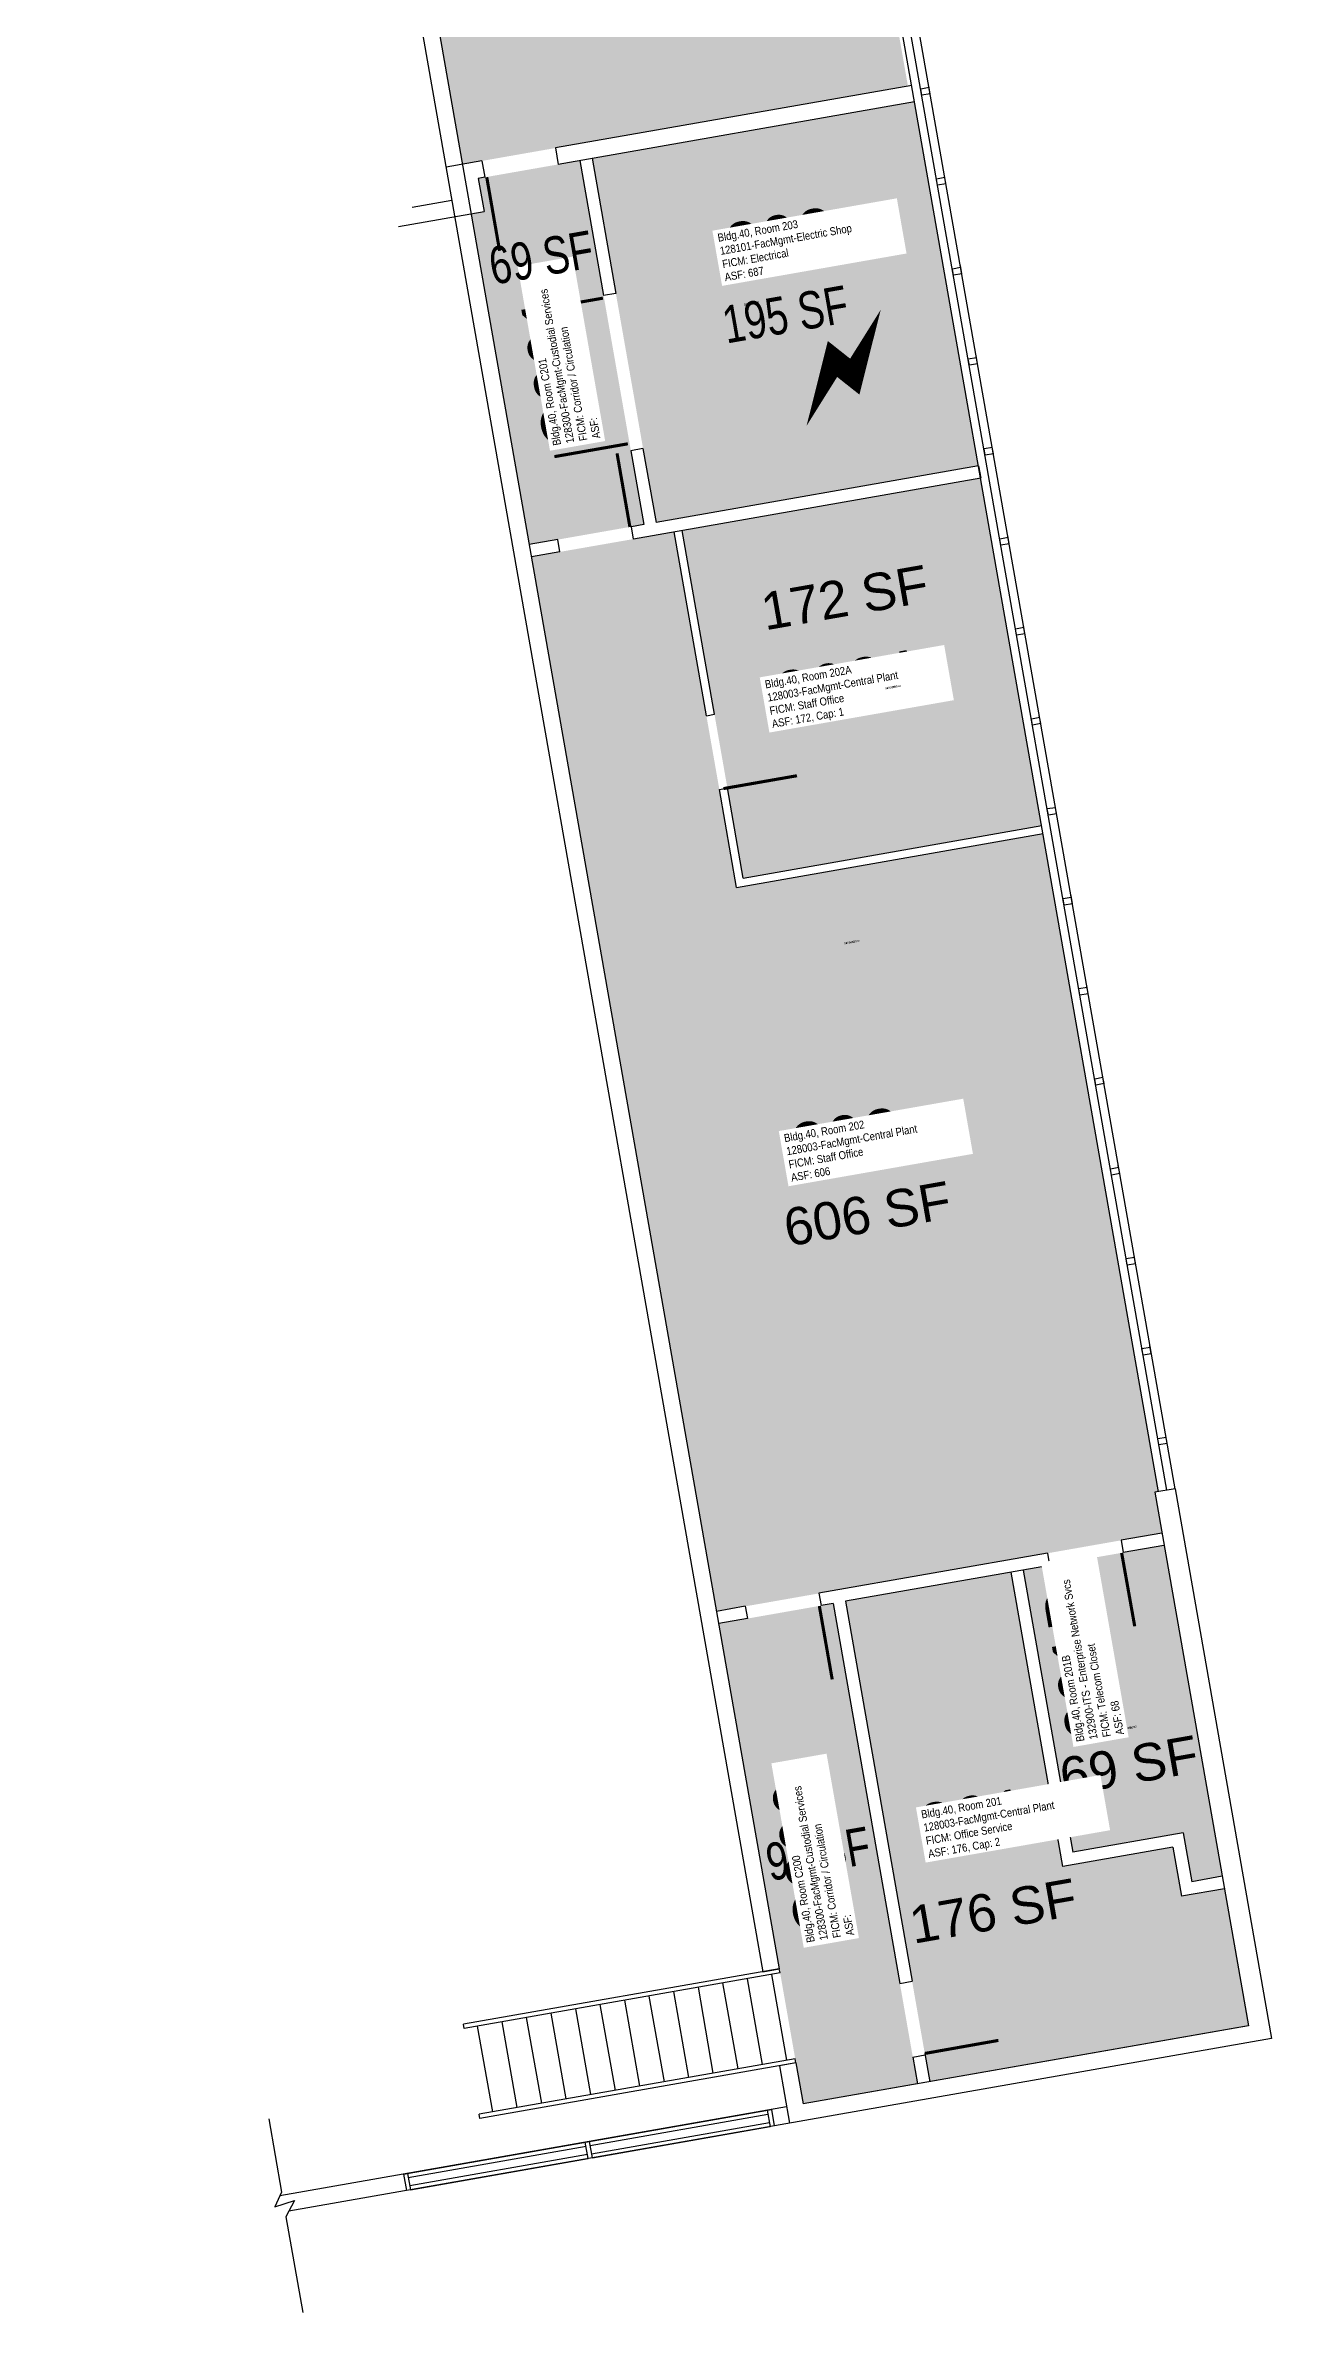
# Model space of a CAD drawing. Header units: inches. Extents: x 69212501 to 69214136, y 27667707 to 27670273.
# Drawn here: x 69213545 to 69214136, y 27668098 to 27669191 of the extents above; entities that cross this region are included whole.
import ezdxf
from ezdxf.enums import TextEntityAlignment as Align

# ---------------------------------------------------------------- set-up
doc = ezdxf.new("R2010")
doc.units = ezdxf.units.IN
doc.header["$LTSCALE"] = 10
doc.header["$MEASUREMENT"] = 0
doc.layers.get('0').update_dxf_attribs({"linetype": 'CONTINUOUS'})
for name, color, linetype in [('A-DOOR', 2, 'CONTINUOUS'), ('A-FLOR', 3, 'CONTINUOUS'), ('A-GLAZ', 1, 'CONTINUOUS'), ('A-IDEN-ICON', 4, 'CONTINUOUS'), ('A-IDEN-RNUM', 7, 'CONTINUOUS'), ('A-IDEN-SNUM', 4, 'CONTINUOUS'), ('A-IDEN-VNUM', 4, 'CONTINUOUS'), ('A-WALL', 5, 'CONTINUOUS'), ('AREA-TEXT', 3, 'CONTINUOUS'), ('Rooms-Category-Color', 7, 'CONTINUOUS'), ('Rooms-College-Color', 7, 'CONTINUOUS'), ('Rooms-Department-Color', 7, 'CONTINUOUS'), ('Rooms-Division-Color', 7, 'CONTINUOUS'), ('Rooms-Information', 7, 'CONTINUOUS')]:
    doc.layers.add(name, color=color, linetype=linetype)
doc.styles.add('CP_AREA', font='arial.ttf', dxfattribs={"height": 15})
doc.styles.add('CP_ROOMSNUMBER', font='arial.ttf', dxfattribs={"height": 1})
doc.styles.add('CP_ROOMVNUMBER', font='arial.ttf', dxfattribs={"width": 0.85, "height": 0.075})

# ---------------------------------------------------------------- blocks, each defined once
blk = doc.blocks.new('CPELECT')
at = {"color": 0, "linetype": 'ByBlock'}
blk.add_lwpolyline([(0.0623, 0.0629, 0, 0.03, 0), (0.0105, -0.0168, 0.03, 0.03, 0), (-0.0105, 0.0068, 0.03, 0, 0), (-0.0623, -0.0729, 0.03, 0, 0)], format="xyseb", dxfattribs=at)

msp = doc.modelspace()

# ---------------------------------------------------------------- hatches: boundary and pattern name
at = {"layer": 'Rooms-Category-Color', "true_color": 0xadadad}
for points in [[(69213555.5, 27670222.2), (69213770.1, 27670259.9), (69213961.2, 27669171.6), (69213746.5, 27669133.9)], [(69213809, 27669136.8), (69213839.8, 27668961.3), (69213995.2, 27668988.6), (69213964.4, 27669164.1)], [(69213756.9, 27669111.2), (69213750.7, 27669110.1), (69213778.7, 27668950.6), (69213833.9, 27668960.3), (69213803.1, 27669135.7), (69213754.1, 27669127.1)], [(69214112.7, 27668308.7), (69214084.6, 27668468.2), (69214016.8, 27668456.3), (69214040.6, 27668320.4), (69214093.8, 27668329.7), (69214098, 27668306.1)], [(69213870, 27668430.5), (69213910.7, 27668199), (69213965.8, 27668208.7), (69213925.2, 27668440.2)]]:
    msp.add_hatch(color=253, dxfattribs=at).paths.add_polyline_path(points)
at = {"layer": 'Rooms-Category-Color', "true_color": 0xfa9ba3}
for points in [[(69213852.4, 27668957.4), (69213881.8, 27668789.9), (69214025.7, 27668815.2), (69213996.3, 27668982.7)], [(69213878.6, 27668785.4), (69213848.5, 27668956.7), (69213793.5, 27668947.1), (69213779.7, 27668944.7), (69213869, 27668436.4), (69214083.6, 27668474.1), (69214080.2, 27668493.8), (69214082, 27668494.1), (69214026.4, 27668811.3)], [(69213971.7, 27668209.7), (69214114.2, 27668234.7), (69214125.3, 27668236.7), (69214113.7, 27668302.7), (69214093.1, 27668299.1), (69214088.9, 27668322.8), (69214035.8, 27668313.4), (69214010.9, 27668455.3), (69213931.1, 27668441.3)]]:
    msp.add_hatch(color=241, dxfattribs=at).paths.add_polyline_path(points)
at = {"layer": 'Rooms-College-Color', "true_color": 0xadadad}
for points in [[(69213555.5, 27670222.2), (69213770.1, 27670259.9), (69213961.2, 27669171.6), (69213746.5, 27669133.9)], [(69213756.9, 27669111.2), (69213750.7, 27669110.1), (69213778.7, 27668950.6), (69213833.9, 27668960.3), (69213803.1, 27669135.7), (69213754.1, 27669127.1)], [(69213870, 27668430.5), (69213910.7, 27668199), (69213965.8, 27668208.7), (69213925.2, 27668440.2)]]:
    msp.add_hatch(color=253, dxfattribs=at).paths.add_polyline_path(points)
at = {"layer": 'Rooms-College-Color', "true_color": 0x80bc67}
for points in [[(69213809, 27669136.8), (69213839.8, 27668961.3), (69213995.2, 27668988.6), (69213964.4, 27669164.1)], [(69213852.4, 27668957.4), (69213881.8, 27668789.9), (69214025.7, 27668815.2), (69213996.3, 27668982.7)], [(69213878.6, 27668785.4), (69213848.5, 27668956.7), (69213793.5, 27668947.1), (69213779.7, 27668944.7), (69213869, 27668436.4), (69214083.6, 27668474.1), (69214080.2, 27668493.8), (69214082, 27668494.1), (69214026.4, 27668811.3)], [(69214112.7, 27668308.7), (69214084.6, 27668468.2), (69214016.8, 27668456.3), (69214040.6, 27668320.4), (69214093.8, 27668329.7), (69214098, 27668306.1)], [(69213971.7, 27668209.7), (69214114.2, 27668234.7), (69214125.3, 27668236.7), (69214113.7, 27668302.7), (69214093.1, 27668299.1), (69214088.9, 27668322.8), (69214035.8, 27668313.4), (69214010.9, 27668455.3), (69213931.1, 27668441.3)]]:
    msp.add_hatch(color=83, dxfattribs=at).paths.add_polyline_path(points)
at = {"layer": 'Rooms-Department-Color', "true_color": 0xacacac}
for points in [[(69213555.5, 27670222.2), (69213770.1, 27670259.9), (69213961.2, 27669171.6), (69213746.5, 27669133.9)], [(69213809, 27669136.8), (69213839.8, 27668961.3), (69213995.2, 27668988.6), (69213964.4, 27669164.1)], [(69213756.9, 27669111.2), (69213750.7, 27669110.1), (69213778.7, 27668950.6), (69213833.9, 27668960.3), (69213803.1, 27669135.7), (69213754.1, 27669127.1)], [(69214112.7, 27668308.7), (69214084.6, 27668468.2), (69214016.8, 27668456.3), (69214040.6, 27668320.4), (69214093.8, 27668329.7), (69214098, 27668306.1)], [(69213870, 27668430.5), (69213910.7, 27668199), (69213965.8, 27668208.7), (69213925.2, 27668440.2)]]:
    msp.add_hatch(color=253, dxfattribs=at).paths.add_polyline_path(points)
at = {"layer": 'Rooms-Department-Color', "true_color": 0x80bc67}
for points in [[(69213852.4, 27668957.4), (69213881.8, 27668789.9), (69214025.7, 27668815.2), (69213996.3, 27668982.7)], [(69213878.6, 27668785.4), (69213848.5, 27668956.7), (69213793.5, 27668947.1), (69213779.7, 27668944.7), (69213869, 27668436.4), (69214083.6, 27668474.1), (69214080.2, 27668493.8), (69214082, 27668494.1), (69214026.4, 27668811.3)], [(69213971.7, 27668209.7), (69214114.2, 27668234.7), (69214125.3, 27668236.7), (69214113.7, 27668302.7), (69214093.1, 27668299.1), (69214088.9, 27668322.8), (69214035.8, 27668313.4), (69214010.9, 27668455.3), (69213931.1, 27668441.3)]]:
    msp.add_hatch(color=83, dxfattribs=at).paths.add_polyline_path(points)
at = {"layer": 'Rooms-Division-Color', "true_color": 0xadadad}
for points in [[(69213555.5, 27670222.2), (69213770.1, 27670259.9), (69213961.2, 27669171.6), (69213746.5, 27669133.9)], [(69213809, 27669136.8), (69213839.8, 27668961.3), (69213995.2, 27668988.6), (69213964.4, 27669164.1)], [(69213756.9, 27669111.2), (69213750.7, 27669110.1), (69213778.7, 27668950.6), (69213833.9, 27668960.3), (69213803.1, 27669135.7), (69213754.1, 27669127.1)], [(69214112.7, 27668308.7), (69214084.6, 27668468.2), (69214016.8, 27668456.3), (69214040.6, 27668320.4), (69214093.8, 27668329.7), (69214098, 27668306.1)], [(69213870, 27668430.5), (69213910.7, 27668199), (69213965.8, 27668208.7), (69213925.2, 27668440.2)]]:
    msp.add_hatch(color=253, dxfattribs=at).paths.add_polyline_path(points)
at = {"layer": 'Rooms-Division-Color', "true_color": 0x80bc67}
for points in [[(69213852.4, 27668957.4), (69213881.8, 27668789.9), (69214025.7, 27668815.2), (69213996.3, 27668982.7)], [(69213878.6, 27668785.4), (69213848.5, 27668956.7), (69213793.5, 27668947.1), (69213779.7, 27668944.7), (69213869, 27668436.4), (69214083.6, 27668474.1), (69214080.2, 27668493.8), (69214082, 27668494.1), (69214026.4, 27668811.3)], [(69213971.7, 27668209.7), (69214114.2, 27668234.7), (69214125.3, 27668236.7), (69214113.7, 27668302.7), (69214093.1, 27668299.1), (69214088.9, 27668322.8), (69214035.8, 27668313.4), (69214010.9, 27668455.3), (69213931.1, 27668441.3)]]:
    msp.add_hatch(color=83, dxfattribs=at).paths.add_polyline_path(points)

# ---------------------------------------------------------------- linework, layer by layer
at = {"layer": 'A-DOOR'}
for points in [[(69213758.2, 27669127.7, 1.5, 1.5, 0), (69213764.4, 27669092.2, 0, 0, 0), (69213763.7, 27669092.1, 0, 0, 0.414214), (69213792.9, 27669133.7, 0, 0, 0.414214)], [(69213814.2, 27669069.4, 1.5, 1.5, 0), (69213778.7, 27669063.2, 0, 0, 0), (69213778.6, 27669064, 0, 0, 0.414214), (69213820.3, 27669034.7, 0, 0, 0.414214)], [(69213826.2, 27668999.2, 1.5, 1.5, 0), (69213790.8, 27668993, 0, 0, 0), (69213790.9, 27668992.3, 0, 0, -0.414214), (69213820.1, 27669034, 0, 0, -0.414214)], [(69213827.2, 27668959.1, 1.5, 1.5, 0), (69213821, 27668994.6, 0, 0, 0), (69213821.7, 27668994.7, 0, 0, 0.414214), (69213792.5, 27668953, 0, 0, 0.414214)], [(69213872.3, 27668833, 1.5, 1.5, 0), (69213907.7, 27668839.2, 0, 0, 0), (69213907.9, 27668838.5, 0, 0, 0.414214), (69213866.2, 27668867.7, 0, 0, 0.414214)], [(69214064.2, 27668464.6, 1.5, 1.5, 0), (69214070.5, 27668429.2, 0, 0, 0), (69214071.2, 27668429.3, 0, 0, -0.414214), (69214029.5, 27668458.5, 0, 0, -0.414214)], [(69213918.5, 27668439, 1.5, 1.5, 0), (69213924.7, 27668403.6, 0, 0, 0), (69213925.5, 27668403.7, 0, 0, -0.414214), (69213883.8, 27668433, 0, 0, -0.414214)], [(69213969.3, 27668223.3, 1.5, 1.5, 0), (69214004.8, 27668229.6, 0, 0, 0), (69214004.9, 27668228.8, 0, 0, 0.414214), (69213963.2, 27668258.1, 0, 0, 0.414214)]]:
    msp.add_lwpolyline(points, format="xyseb", dxfattribs=at)
at = {"layer": 'A-FLOR'}
for p, q in [((69213899.2, 27668264.1), (69213747, 27668237.4)), ((69213899.6, 27668262.1), (69213747.3, 27668235.4)), ((69213879.3, 27668215.9), (69213872, 27668257.3)), ((69213891.1, 27668218), (69213883.8, 27668259.3)), ((69213902.9, 27668220.1), (69213895.6, 27668261.4)), ((69213899.6, 27668262.1), (69213899.2, 27668264.1)), ((69213820.2, 27668205.5), (69213812.9, 27668246.9)), ((69213832, 27668207.6), (69213824.7, 27668249)), ((69213843.8, 27668209.7), (69213836.5, 27668251)), ((69213855.6, 27668211.8), (69213848.4, 27668253.1)), ((69213867.4, 27668213.8), (69213860.2, 27668255.2)), ((69213747.3, 27668235.4), (69213747, 27668237.4)), ((69213761.1, 27668195.2), (69213753.8, 27668236.5)), ((69213772.9, 27668197.2), (69213765.6, 27668238.6)), ((69213784.7, 27668199.3), (69213777.4, 27668240.7)), ((69213796.5, 27668201.4), (69213789.3, 27668242.7)), ((69213808.3, 27668203.5), (69213801.1, 27668244.8)), ((69213906.8, 27668220.7), (69213754.6, 27668194)), ((69213907.2, 27668218.8), (69213754.9, 27668192)), ((69213907.2, 27668218.8), (69213906.8, 27668220.7)), ((69213754.9, 27668192), (69213754.6, 27668194))]:
    msp.add_line(p, q, dxfattribs=at)
at = {"layer": 'A-GLAZ'}
for p, q in [((69214082, 27668494.1), (69213814.9, 27670015.9)), ((69214085.9, 27668494.8), (69213818.7, 27670016.6)), ((69214090, 27668495.5), (69213822.8, 27670017.3)), ((69213971.4, 27669170.9), (69213967.4, 27669170.2)), ((69213967.9, 27669167.2), (69213967.4, 27669170.2)), ((69213971.9, 27669167.9), (69213967.9, 27669167.2)), ((69213971.9, 27669167.9), (69213971.2, 27669171.8)), ((69213979, 27669127.5), (69213975, 27669126.8)), ((69213975.5, 27669123.8), (69213975, 27669126.8)), ((69213979.5, 27669124.5), (69213975.5, 27669123.8)), ((69213979.5, 27669124.5), (69213978.8, 27669128.5)), ((69213986.6, 27669084.1), (69213982.6, 27669083.4)), ((69213983.2, 27669080.5), (69213982.6, 27669083.4)), ((69213987.1, 27669081.2), (69213983.2, 27669080.5)), ((69213987.1, 27669081.2), (69213986.5, 27669085.1)), ((69213994.2, 27669040.7), (69213990.3, 27669040)), ((69213990.8, 27669037.1), (69213990.3, 27669040)), ((69213994.8, 27669037.8), (69213990.8, 27669037.1)), ((69213994.8, 27669037.8), (69213994.1, 27669041.7)), ((69214001.9, 27668997.4), (69213997.9, 27668996.7)), ((69213998.4, 27668993.7), (69213997.9, 27668996.7)), ((69214002.4, 27668994.4), (69213998.4, 27668993.7)), ((69214002.4, 27668994.4), (69214001.7, 27668998.3)), ((69214009.5, 27668954), (69214005.5, 27668953.3)), ((69214006, 27668950.3), (69214005.5, 27668953.3)), ((69214010, 27668951), (69214006, 27668950.3)), ((69214010, 27668951), (69214009.3, 27668955)), ((69214017.1, 27668910.6), (69214013.1, 27668909.9)), ((69214013.6, 27668906.9), (69214013.1, 27668909.9)), ((69214017.6, 27668907.6), (69214013.6, 27668906.9)), ((69214017.6, 27668907.6), (69214016.9, 27668911.6)), ((69214025.2, 27668864.3), (69214024.5, 27668868.2)), ((69214024.7, 27668867.2), (69214020.7, 27668866.5)), ((69214021.2, 27668863.6), (69214020.7, 27668866.5)), ((69214025.2, 27668864.3), (69214021.2, 27668863.6)), ((69214032.8, 27668820.9), (69214032.1, 27668824.8)), ((69214032.3, 27668823.8), (69214028.3, 27668823.2)), ((69214028.9, 27668820.2), (69214028.3, 27668823.2)), ((69214032.8, 27668820.9), (69214028.9, 27668820.2)), ((69214040.5, 27668777.5), (69214039.8, 27668781.5)), ((69214039.9, 27668780.5), (69214036, 27668779.8)), ((69214036.5, 27668776.8), (69214036, 27668779.8)), ((69214040.5, 27668777.5), (69214036.5, 27668776.8)), ((69214047.6, 27668737.1), (69214043.6, 27668736.4)), ((69214048.1, 27668734.1), (69214047.4, 27668738.1)), ((69214044.1, 27668733.4), (69214043.6, 27668736.4)), ((69214048.1, 27668734.1), (69214044.1, 27668733.4)), ((69214055.2, 27668693.7), (69214051.2, 27668693)), ((69214055.7, 27668690.8), (69214055, 27668694.7)), ((69214051.7, 27668690.1), (69214051.2, 27668693)), ((69214055.7, 27668690.8), (69214051.7, 27668690.1)), ((69214062.8, 27668650.3), (69214058.8, 27668649.6)), ((69214059.3, 27668646.7), (69214058.8, 27668649.6)), ((69214063.3, 27668647.4), (69214062.6, 27668651.3)), ((69214063.3, 27668647.4), (69214059.3, 27668646.7)), ((69214070.4, 27668607), (69214066.4, 27668606.3)), ((69214066.9, 27668603.3), (69214066.4, 27668606.3)), ((69214070.9, 27668604), (69214070.2, 27668607.9)), ((69214070.9, 27668604), (69214066.9, 27668603.3)), ((69214078, 27668563.6), (69214074, 27668562.9)), ((69214074.5, 27668559.9), (69214074, 27668562.9)), ((69214078.5, 27668560.6), (69214077.8, 27668564.6)), ((69214078.5, 27668560.6), (69214074.5, 27668559.9)), ((69214085.6, 27668520.2), (69214081.6, 27668519.5)), ((69214082.2, 27668516.6), (69214081.6, 27668519.5)), ((69214086.1, 27668517.3), (69214085.5, 27668521.2)), ((69214086.1, 27668517.3), (69214082.2, 27668516.6)), ((69213718.1, 27668165.2), (69213895.4, 27668196.3)), ((69213808, 27668178.9), (69213893.7, 27668194)), ((69213893.4, 27668196), (69213894.8, 27668188)), ((69213895.4, 27668196.3), (69213896.7, 27668188.4)), ((69213807.1, 27668172.6), (69213805.7, 27668180.6)), ((69213809.1, 27668173), (69213807.7, 27668180.9)), ((69213808.7, 27668175), (69213894.4, 27668190.1)), ((69213809.1, 27668173), (69213894.8, 27668188.1)), ((69213720.4, 27668163.5), (69213806.1, 27668178.6)), ((69213721.1, 27668159.6), (69213806.8, 27668174.7)), ((69213721.4, 27668157.6), (69213807.1, 27668172.7)), ((69213718.1, 27668165.2), (69213719.5, 27668157.3)), ((69213720, 27668165.5), (69213721.4, 27668157.6))]:
    msp.add_line(p, q, dxfattribs=at)
at = {"layer": 'A-WALL'}
for p, q in [((69213545.5, 27670232.6), (69213891.3, 27668262.7)), ((69213555.5, 27670222.2), (69213899.2, 27668264.1)), ((69213963, 27669171.9), (69213791.3, 27669141.8)), ((69213964.4, 27669164.1), (69213792.7, 27669133.9)), ((69213791.3, 27669141.8), (69213792.7, 27669133.9)), ((69213755.9, 27669135.6), (69213738.6, 27669132.5)), ((69213755.9, 27669135.6), (69213757.3, 27669127.7)), ((69213803.1, 27669135.7), (69213814.5, 27669070.7)), ((69213809, 27669136.8), (69213820.4, 27669071.7)), ((69213757.3, 27669127.7), (69213754.1, 27669127.1)), ((69213754.1, 27669127.1), (69213756.9, 27669111.2)), ((69213715.6, 27669103.9), (69213756.9, 27669111.2)), ((69213722.2, 27669113.2), (69213741.4, 27669116.6)), ((69213820.4, 27669071.7), (69213814.5, 27669070.7)), ((69213833.5, 27668996.9), (69213827.6, 27668995.8)), ((69213827.6, 27668995.8), (69213833.9, 27668960.3)), ((69213833.5, 27668996.9), (69213839.8, 27668961.3)), ((69213995.2, 27668988.6), (69213839.8, 27668961.3)), ((69213995.2, 27668988.6), (69213996.3, 27668982.7)), ((69213996.3, 27668982.7), (69213829, 27668953.3)), ((69213833.9, 27668960.3), (69213828, 27668959.2)), ((69213829, 27668953.3), (69213828, 27668959.2)), ((69213792.5, 27668953), (69213778.7, 27668950.6)), ((69213793.5, 27668947.1), (69213779.7, 27668944.7)), ((69213793.5, 27668947.1), (69213792.5, 27668953)), ((69214090, 27668495.5), (69214080.2, 27668493.8)), ((69214080.2, 27668493.8), (69214125.3, 27668236.7)), ((69214090, 27668495.5), (69214136.5, 27668230.5)), ((69214028.5, 27668464.4), (69213918.2, 27668445.1)), ((69214028.5, 27668464.4), (69214029.5, 27668458.5)), ((69214083.6, 27668474.1), (69214063.9, 27668470.7)), ((69214063.9, 27668470.7), (69214065, 27668464.8)), ((69214084.6, 27668468.2), (69214065, 27668464.8)), ((69214029.5, 27668458.5), (69213931.1, 27668441.3)), ((69214016.8, 27668456.3), (69214040.6, 27668320.4)), ((69213918.2, 27668445.1), (69213919.3, 27668439.2)), ((69213882.8, 27668438.9), (69213869, 27668436.4)), ((69213883.8, 27668433), (69213870, 27668430.5)), ((69213882.8, 27668438.9), (69213883.8, 27668433)), ((69213925.2, 27668440.2), (69213919.3, 27668439.2)), ((69213925.2, 27668440.2), (69213957.3, 27668257)), ((69213931.1, 27668441.3), (69213963.2, 27668258.1)), ((69214088.9, 27668322.8), (69214035.8, 27668313.4)), ((69214093.8, 27668329.7), (69214040.6, 27668320.4)), ((69214088.9, 27668322.8), (69214093.1, 27668299.1)), ((69214093.8, 27668329.7), (69214098, 27668306.1)), ((69214113.7, 27668302.7), (69214093.1, 27668299.1)), ((69214112.7, 27668308.7), (69214098, 27668306.1)), ((69213891.3, 27668262.7), (69213899.2, 27668264.1)), ((69213957.3, 27668257), (69213963.2, 27668258.1)), ((69214125.3, 27668236.7), (69213910.7, 27668199)), ((69214123.4, 27668236.3), (69213910.7, 27668199)), ((69214136.5, 27668230.5), (69213662.8, 27668147.3)), ((69213969.3, 27668223.3), (69213971.7, 27668209.7)), ((69213907.2, 27668218.8), (69213899.3, 27668217.4)), ((69213899.3, 27668217.4), (69213904.1, 27668189.7)), ((69213907.2, 27668218.8), (69213910.7, 27668199)), ((69213963.6, 27668221.6), (69213969.5, 27668222.6)), ((69213963.6, 27668221.6), (69213965.8, 27668208.7)), ((69213969.3, 27668209.3), (69213910.7, 27668199)), ((69213653.1, 27668191.8), (69213659.3, 27668156.5)), ((69213902.7, 27668197.6), (69213658.5, 27668154.7)), ((69213659.3, 27668156.5), (69213656, 27668149.3)), ((69213656, 27668149.3), (69213665.5, 27668152.4)), ((69213665.5, 27668152.4), (69213661.4, 27668144.6)), ((69213661.4, 27668144.6), (69213669.5, 27668098.4))]:
    msp.add_line(p, q, dxfattribs=at)
for points in [[(69213864.1, 27668868.1), (69213848.5, 27668956.7)], [(69213868, 27668868.8), (69213852.4, 27668957.4)], [(69213864.1, 27668868.1), (69213868, 27668868.8)], [(69213870.3, 27668832.6), (69213874.2, 27668833.3)], [(69213878.6, 27668785.4), (69213870.3, 27668832.6)], [(69213881.8, 27668789.9), (69213874.2, 27668833.3)], [(69213881.8, 27668789.9), (69214025.7, 27668815.2)], [(69213878.6, 27668785.4), (69214026.4, 27668811.3)], [(69214035.8, 27668313.4), (69214010.9, 27668455.3)]]:
    msp.add_lwpolyline(points, dxfattribs=at)

# ---------------------------------------------------------------- block references
at = {"layer": 'A-IDEN-ICON', "xscale": 360, "yscale": 360, "zscale": 360, "rotation": 9.957494415317472}
msp.add_blockref('CPELECT', (69213929.9, 27669037.6), dxfattribs=at)

# ---------------------------------------------------------------- texts
at = {"layer": 'A-IDEN-RNUM', "style": 'CP_ROOMSNUMBER'}
for s, p in [('0203-00', (69213882.2, 27669065.7)), ('C201-00', (69213797.8, 27669026)), ('0202-A0', (69213950.3, 27668880.8)), ('0202-00', (69213930.6, 27668757.9)), ('0201-B0', (69214064, 27668379.1)), ('0201-00', (69213987.2, 27668324.7)), ('C200-00', (69213913.1, 27668311.7))]:
    msp.add_text(s, height=0.96, rotation=9.9575, dxfattribs=at).set_placement(p)
at = {"layer": 'A-IDEN-SNUM', "style": 'CP_ROOMSNUMBER'}
for s, p in [('0400020300', (69213882.2, 27669065.7)), ('0400C20100', (69213797.8, 27669026)), ('04000202A0', (69213950.3, 27668880.8)), ('0400020200', (69213930.6, 27668757.9)), ('04000201B0', (69214064, 27668379.1)), ('0400020100', (69213987.2, 27668324.7)), ('0400C20000', (69213913.1, 27668311.7))]:
    msp.add_text(s, height=0.96, rotation=9.9575, dxfattribs=at).set_placement(p)
at = {"layer": 'A-IDEN-VNUM', "style": 'CP_ROOMVNUMBER', "width": 0.85}
for s, rotation, p in [('203', 9.9575, (69213900, 27669095.8)), ('C201', 99.9575, (69213793.6, 27669035.2)), ('202A', 9.9575, (69213934.7, 27668881.5)), ('202', 9.9575, (69213931.9, 27668661.9)), ('201B', 99.9575, (69214045.5, 27668412.6)), ('C200', 99.9575, (69213915, 27668318.6)), ('201', 9.9575, (69213993.4, 27668333.9))]:
    msp.add_text(s, height=27, rotation=rotation, dxfattribs=at).set_placement(p, align=Align.MIDDLE_CENTER)
at = {"layer": 'AREA-TEXT', "style": 'CP_AREA', "width": 0.75}
for s, p in [('69 SF', (69213784.4, 27669089)), ('195 SF', (69213902.1, 27669061.6)), ('91 SF', (69213917.9, 27668319.6))]:
    msp.add_text(s, height=18, rotation=9.9575, dxfattribs=at).set_placement(p, align=Align.MIDDLE_CENTER)
at = {"layer": 'AREA-TEXT', "style": 'CP_AREA'}
for s, p in [('172 SF', (69213930.7, 27668925.1)), ('606 SF', (69213941.6, 27668628.1)), ('69 SF', (69214067.7, 27668362.2)), ('176 SF', (69214002.2, 27668292))]:
    msp.add_text(s, height=18, rotation=9.9575, dxfattribs=at).set_placement(p, align=Align.MIDDLE_CENTER)

# ---------------------------------------------------------------- next in the draw order: texts
at = {"layer": 'Rooms-Information', "char_height": 3.857, "width": 86.4, "attachment_point": 7, "style": 'CP_ROOMVNUMBER', "bg_fill": 3, "box_fill_scale": 1.5, "bg_fill_color": 256, "bg_fill_true_color": 13158600, "bg_fill_transparency": 0}
for s, insert, rotation in [('Bldg.40, Room 203^M^J128101-FacMgmt-Electric Shop^M^JFICM: Electrical^M^JASF: 687', (69213873.2, 27669077.5), 9.9575), ('Bldg.40, Room C201^M^J128300-FacMgmt-Custodial Services^M^JFICM: Corridor / Circulation^M^JASF: ', (69213813.1, 27669002.1), 99.9575), ('Bldg.40, Room 202A^M^J128003-FacMgmt-Central Plant^M^JFICM: Staff Office^M^JASF: 172, Cap: 1', (69213896.2, 27668861.1), 9.9575), ('Bldg.40, Room 202^M^J128003-FacMgmt-Central Plant^M^JFICM: Staff Office^M^JASF: 606', (69213905.2, 27668643.5), 9.9575), ('Bldg.40, Room 201B^M^J132900-ITS - Enterprise Network Svcs^M^JFICM: Telecom Closet^M^JASF: 68', (69214065.4, 27668377.3), 99.9575), ('Bldg.40, Room C200^M^J128300-FacMgmt-Custodial Services^M^JFICM: Corridor / Circulation^M^JASF: ', (69213935.4, 27668280.5), 99.9575), ('Bldg.40, Room 201^M^J128003-FacMgmt-Central Plant^M^JFICM: Office Service^M^JASF: 176, Cap: 2', (69213971.5, 27668316.4), 9.9575)]:
    msp.add_mtext(s, dxfattribs=dict(at, insert=insert, rotation=rotation))

doc.saveas('drawing.dxf')
